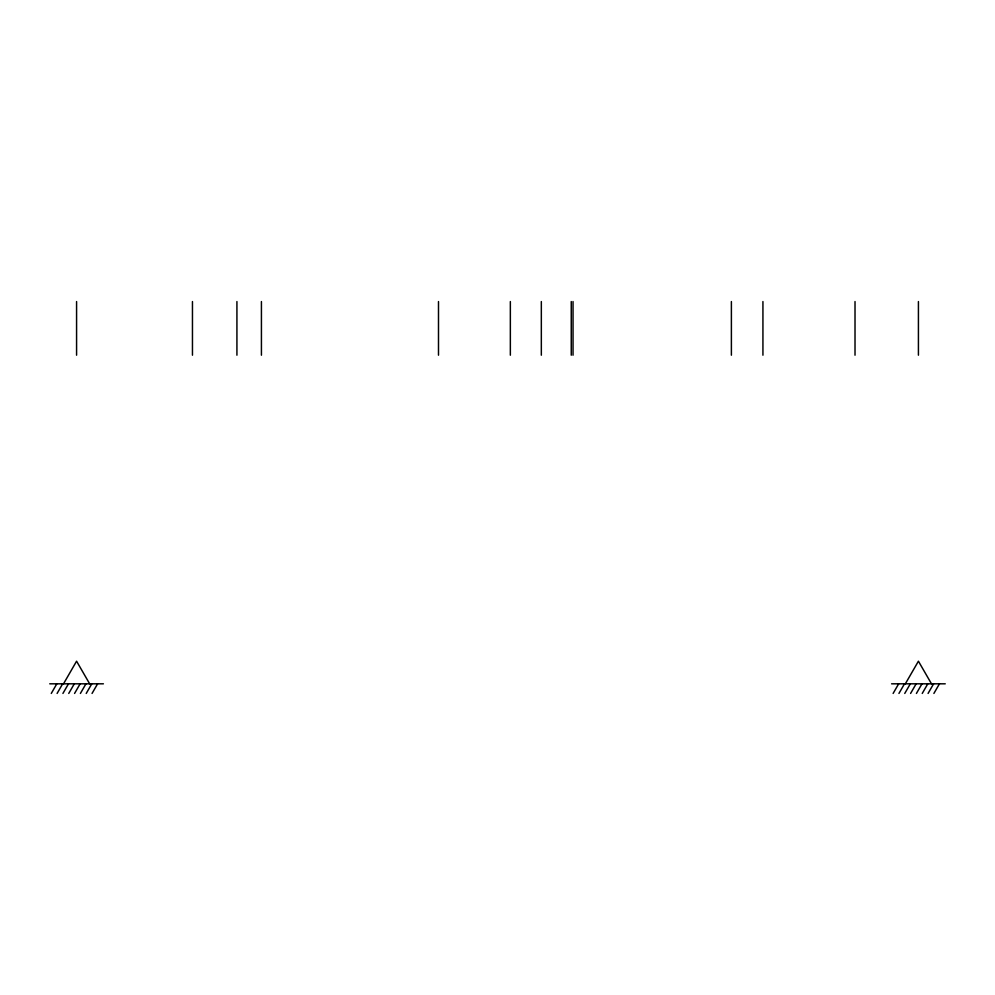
<?xml version="1.0" encoding="UTF-8"?>
<svg xmlns="http://www.w3.org/2000/svg" width="995" height="995" viewBox="0 0 995 995"><rect width="100%" height="100%" fill="white"/><g stroke="black" fill="none" stroke-linecap="round" stroke-linejoin="round"><path stroke-width="1.49" d="M51.28 693.44L56.827 683.814M57.101 693.44L62.66 683.814M63.518 683.814L76.578 661.19L89.649 683.814M62.921 693.44L68.481 683.814M68.754 693.44L74.302 683.814M74.575 693.44L80.135 683.814M80.408 693.44L85.956 683.814M86.229 693.44L91.789 683.814M92.05 693.44L97.609 683.814M893.124 693.44L898.672 683.814M898.945 693.44L904.505 683.814M905.35 683.814L918.422 661.19L931.482 683.814M904.766 693.44L910.325 683.814M910.599 693.44L916.146 683.814M916.42 693.44L921.979 683.814M922.241 693.44L927.8 683.814M928.074 693.44L933.621 683.814M933.895 693.44L939.454 683.814M49.75 683.814L103.405 683.814M891.595 683.814L945.25 683.814M918.422 301.56L918.422 355.203M855.016 301.56L855.016 355.203M762.929 301.56L762.929 355.203M731.387 301.56L731.387 355.203M573.033 301.56L573.033 355.203M571.254 301.56L571.254 355.203M541.33 301.56L541.33 355.203M510.348 301.56L510.348 355.203M438.496 301.56L438.496 355.203M261.424 301.56L261.424 355.203M236.922 301.56L236.922 355.203M192.458 301.56L192.458 355.203M76.578 301.56L76.578 355.203"/></g></svg>
